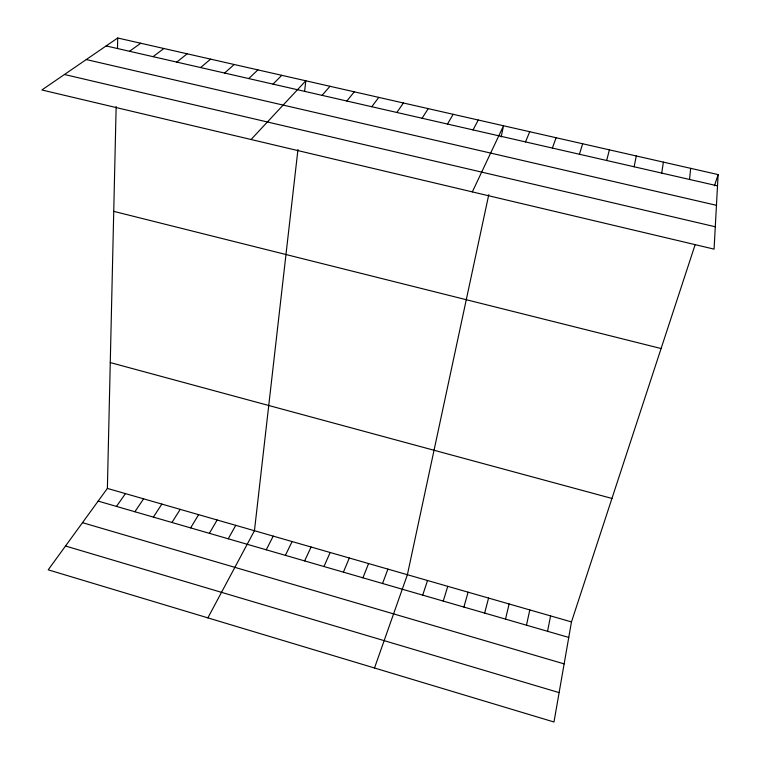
<?xml version="1.0" encoding="UTF-8"?>
<svg xmlns="http://www.w3.org/2000/svg" width="760" height="760" viewBox="0 0 760 760"><rect width="100%" height="100%" fill="white"/><g stroke="black" fill="none" stroke-linecap="round" stroke-linejoin="round"><path stroke-width="1.14" d="M695.134 244.701L571.472 621.917L553.983 722L48.212 569.829L107.379 488.414L116.147 106.514M117.477 48.507L117.714 38L718.124 174.582L714.077 249.128L41.876 89.974L117.714 38M689.519 179.455L690.669 168.331M297.958 149.54L254.448 530.717L207.869 617.87M304.599 91.333L305.805 80.788L251.066 139.507M661.713 173.09L663.394 162.127M547.561 631.303L550.582 615.913M634.096 166.763L636.3 155.961M488.765 194.693L407.388 574.712L374.499 668.002M501.134 136.961L503.528 125.761L472.33 191.891M526.471 625.195L529.806 609.928M505.505 619.115L509.133 603.991M606.66 160.483L609.396 149.843M484.642 613.073L488.575 598.072M463.885 607.059L468.122 592.183M443.241 601.075L447.773 586.331M579.424 154.251L582.663 143.763M714.447 185.791L718.124 174.582M422.702 595.128L427.528 580.507M552.368 148.057L556.111 137.721M382.546 583.49L387.933 569.116M362.919 577.809L368.581 563.549M525.492 141.911L529.73 131.727M343.397 572.147L349.324 558.011M323.959 566.523L330.163 552.501M304.627 560.918L311.096 547.019M285.389 555.341L292.115 541.557M266.247 549.803L273.239 536.123M473.062 129.912L478.258 120.013M228.247 538.792L235.752 525.341M209.389 533.33L217.141 519.992M447.488 124.051L453.159 114.304M190.618 527.886L198.626 514.663M171.95 522.481L180.206 509.361M422.085 118.237L428.212 108.632M153.368 517.094L161.861 504.089M134.871 511.736L143.611 498.836M396.844 112.461L403.417 102.989M116.47 506.407L125.457 493.611M371.763 106.723L378.784 97.385M346.835 101.023L354.302 91.817M322.078 95.352L329.983 86.288M273.03 84.122L281.779 75.326M248.738 78.565L257.906 69.891M224.599 73.036L234.184 64.495M200.611 67.554L210.605 59.128M176.766 62.092L187.169 53.798M153.083 56.667L163.875 48.497M129.542 51.281L140.724 43.234M106.144 45.932L717.516 185.858M86.269 59.555L716.461 205.314M64.457 74.499L715.293 226.774M113.734 211.356L661.095 348.536M110.266 362.577L611.952 498.446M107.379 488.414L571.472 621.917M98.154 501.106L568.755 637.44M82.479 522.671L564.139 663.889M65.521 546.012L559.122 692.607"/></g></svg>
